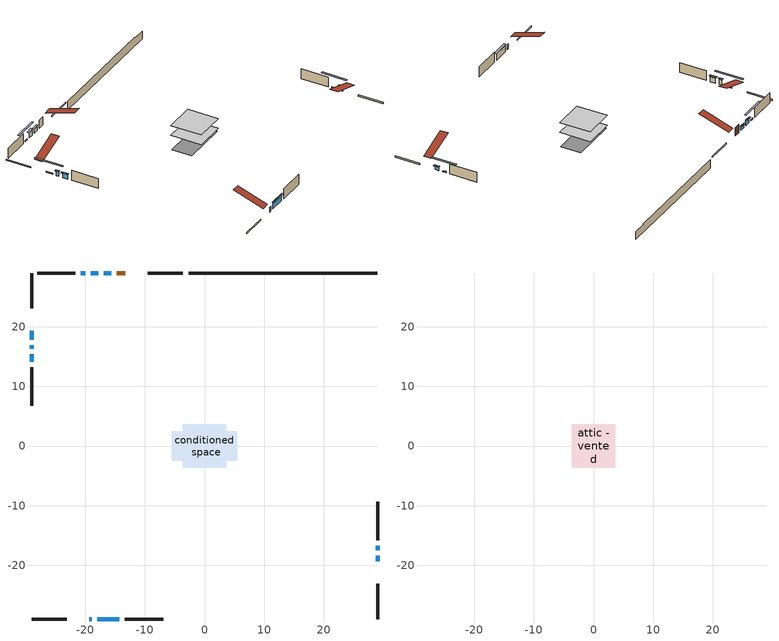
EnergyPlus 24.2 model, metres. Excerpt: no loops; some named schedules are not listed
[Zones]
conditioned space
 floor adiabatic (AdiabaticFloorConstruction): -3.66,-3.66 -3.66,3.66 3.66,3.66 3.66,-3.66 z0.61
 floor foundation (Slab1 construction): -5.49,-2.44 -5.49,2.44 5.49,2.44 5.49,-2.44 z-1.52
 wall outside (RimJoist1 construction): -3.61,29.02 -9.56,29.02 / -29.02,-29.02 -23.07,-29.02 / -29.02,29.02 -29.02,23.07 / 29.02,-29.02 29.02,-23.07 z0.61:0.91
 wall outside (AdiabaticWallConstruction 1): -13.29,29.02 -14.75,29.02 z0.61:2.64
 wall outside (AdiabaticWallConstruction): -19.34,-29.02 -18.88,-29.02 / -17.83,29.02 -19.05,29.02 / -29.02,16.89 -29.02,16.27 / -29.02,15.35 -29.02,14.13 z0.61:1.83; -29.02,19.34 -29.02,17.81 / 29.02,-17.5 29.02,-16.73 / -19.97,29.02 -20.74,29.02 z0.61:0.92; 29.02,-19.34 29.02,-18.42 / -15.68,29.02 -16.9,29.02 z0.61:1.53; -17.95,-29.02 -14.29,-29.02 z0.61:2.13
 wall outside (Wall1 construction): -21.67,29.02 -28.09,29.02 / -13.37,-29.02 -6.94,-29.02 / -29.02,13.2 -29.02,6.78 / 29.02,-15.8 29.02,-9.38 z0.61:3.05
 wall foundation (FoundationWall1 construction): -2.68,29.02,-1.52 -2.68,29.02,0.61 25.85,29.02,0.61 25.85,29.02,0.32 29.02,29.02,0.32 29.02,29.02,-1.52
 window (WindowConstruction 6): -19.34,-29.02 -18.88,-29.02 z0.61:1.83
 window (WindowConstruction 9): -29.02,19.34 -29.02,17.81 z0.61:0.91
 window (WindowConstruction): 29.02,-19.34 29.02,-18.42 z0.61:1.52
 window (WindowConstruction 1): -15.68,29.02 -16.9,29.02 z0.61:1.52
 window (WindowConstruction 2): -17.83,29.02 -19.05,29.02 z0.61:1.83
 window (WindowConstruction 3): -17.95,-29.02 -14.29,-29.02 z0.61:2.13
 window (WindowConstruction 4): -29.02,16.89 -29.02,16.28 z0.61:1.83
 window (WindowConstruction 5): -29.02,15.35 -29.02,14.13 z0.61:1.83
 window (WindowConstruction 7): 29.02,-17.49 29.02,-16.73 z0.61:0.91
 window (WindowConstruction 8): -19.98,29.02 -20.74,29.02 z0.61:0.91
 door (Door): -13.29,29.02 -14.75,29.02 z0.61:2.64
 ceiling adiabatic (AdiabaticFloorConstruction): 3.66,-3.66 3.66,3.66 -3.66,3.66 -3.66,-3.66 z0.61
attic - vented
 floor to conditioned space (Floor1 construction Reversed): -3.66,-3.66 -3.66,3.66 3.66,3.66 3.66,-3.66 z3.05
 roof outside (Roof1 construction): -12.36,29.02,3.05 -12.36,21.89,5.42 -10.48,21.89,5.42 -10.48,29.02,3.05; -20.27,-29.02,3.05 -20.27,-21.89,5.42 -22.14,-21.89,5.42 -22.14,-29.02,3.05; -29.02,20.27,3.05 -21.89,20.27,5.42 -21.89,22.14,5.42 -29.02,22.14,3.05; 29.02,-20.27,3.05 21.89,-20.27,5.42 21.89,-22.14,5.42 29.02,-22.14,3.05
shading: -29.02,15.17 -29.02,21.98 -29.43,21.98 -29.43,15.17 z3.55; 29.02,-18.22 29.02,-19.54 29.43,-19.54 29.43,-18.22 z1.73; -17.1,29.02 -15.48,29.02 -15.48,29.43 -17.1,29.43 z1.73; -19.25,29.02 -17.63,29.02 -17.63,29.43 -19.25,29.43 z2.03; -14.09,-29.02 -18.15,-29.02 -18.15,-29.43 -14.09,-29.43 z2.34; -29.02,16.07 -29.02,17.09 -29.43,17.09 -29.43,16.07 z2.03; -29.02,13.93 -29.02,15.55 -29.43,15.55 -29.43,13.93 z2.03; 29.02,-14.09 29.02,-20.13 29.43,-20.13 29.43,-14.09 z3.55; -23.38,29.02 -17.34,29.02 -17.34,29.43 -23.38,29.43 z3.55
[Building]
Building 1: Terrain=Suburbs
[Site:Location]
Erieau AUT_ON: Latitude {deg}=42.25; Longitude {deg}=-81.9; Time Zone {hr}=-5; Elevation {m}=178; Keep Site Location Information=Yes
[Site:GroundTemperature:Shallow]
5.2292, 3.30147, 3.1471, 4.0619, 7.73432, 11.3896, 14.5586, 16.5661, 16.7366, 15.1039, 12.0157, 8.47254
[Site:WaterMainsTemperature]
Calculation Method=Schedule; Temperature Schedule=mains temperature schedule
[Material] Roughness=Rough; Thermal Absorptance=0.9
Name | Thickness {m} | Conductivity {W/m-K} | Density {kg/m3} | Specific Heat {J/kg-K} | Solar Absorptance | Visible Absorptance
asphalt or fiberglass shingles | 0.00635 | 0.162714 | 1121.4 | 1465.45 | 0.4 | 0.4
ceiling loosefill ins | 0.0846667 | 0.0480833 | 16.02 | 1046.75 | 0.7 | 0.7
ceiling stud and cavity | 0.1397 | 0.103304 | 65.682 | 1177.47 | 0.7 | 0.7
concrete 4.0 in. | 0.1016 | 1.803125 | 2242.8 | 837.4 | 0.7 | 0.7
concrete 8.0 in. | 0.2032 | 1.803125 | 2242.8 | 837.4 | 0.7 | 0.7
door material | 0.04445 | 0.188738 | 512.64 | 1214.23 | 0.7 | 0.7
exterior vertical ins | 0.0313123 | 0.029427 | 32.04 | 1214.23 | 0.7 | 0.7
floor covering | 0.0127 | 0.0433444 | 54.468 | 1339.84 | 0.6 | 0.6
floor rigid ins; wall rigid ins | 0.512978 | 0.029427 | 32.04 | 1214.23 | 0.7 | 0.7
floor stud and cavity | 0.1397 | 1.75129 | 37.0049 | 1207.88 | 0.7 | 0.7
furniture material conditioned space 1 | 0.1524 | 0.115458 | 640.8 | 1214.23 | 0.6 | 0.6
gypsum board | 0.0127 | 0.160291 | 801 | 837.4 | 0.6 | 0.6
gypsum board 1 | 0.0127 | 0.160291 | 801 | 837.4 | 0.7 | 0.7
osb sheathing 0.5 in. | 0.0127 | 0.115458 | 512.64 | 1214.23 | 0.7 | 0.7
osb sheathing 0.75 in. | 0.01905 | 0.115458 | 512.64 | 1214.23 | 0.7 | 0.7
osb sheathing 2.0 in. | 0.0508 | 0.115458 | 512.64 | 1214.23 | 0.7 | 0.7
rim joist stud and cavity | 0.0508 | 0.0451784 | 125.044 | 1163.47 | 0.6 | 0.6
wall stud and cavity | 0.1397 | 0.114486 | 139.0536 | 1170.24 | 0.7 | 0.7
wall stud and cavity 1 | 0.0889 | 0.380278 | 52.3479 | 1209.89 | 0.7 | 0.7
wall stud and cavity 2 | 0.0889 | 0.391764 | 83.0341 | 1211.67 | 0.7 | 0.7
wood siding | 0.0254 | 0.102417 | 544.68 | 1172.36 | 0.4 | 0.4
wood siding 1; wood siding 2; wood siding 3 | 0.0254 | 0.102417 | 544.68 | 1172.36 | 0.7 | 0.7
[WindowMaterial:SimpleGlazingSystem]
Name | U-Factor {W/m2-K} | Solar Heat Gain Coefficient
WindowMaterial | 2.95029 | 0.64
WindowMaterial 1 | 2.93609 | 0.65
WindowMaterial 2 | 2.92076 | 0.67
WindowMaterial 3 | 2.87647 | 0.71
WindowMaterial 4 | 2.96789 | 0.62
WindowMaterial 5 | 2.97868 | 0.61
WindowMaterial 6 | 3.06442 | 0.51
[Construction]
AdiabaticFloorConstruction: floor stud and cavity, floor rigid ins, osb sheathing 0.75 in., floor covering
AdiabaticWallConstruction: wood siding 2, wall rigid ins, wall stud and cavity 1, gypsum board
AdiabaticWallConstruction 1: wood siding 3, wall rigid ins, wall stud and cavity 1, gypsum board
Door: door material
Floor1 construction Reversed: gypsum board, ceiling stud and cavity, ceiling loosefill ins
FoundationWall1 construction: concrete 8.0 in., gypsum board 1
furniture construction conditioned space 1: furniture material conditioned space 1
PartitionWallConstruction: gypsum board, wall stud and cavity 2, gypsum board
RimJoist1 construction: wood siding 1, osb sheathing 2.0 in., rim joist stud and cavity
Roof1 construction: asphalt or fiberglass shingles
Slab1 construction: concrete 4.0 in.
Wall1 construction: wood siding, osb sheathing 0.5 in., wall stud and cavity, gypsum board
WindowConstruction: WindowMaterial
WindowConstruction 1: WindowMaterial 1
WindowConstruction 2; WindowConstruction 5: WindowMaterial 2
WindowConstruction 3: WindowMaterial 3
WindowConstruction 4: WindowMaterial 4
WindowConstruction 6: WindowMaterial 5
WindowConstruction 7; WindowConstruction 8; WindowConstruction 9: WindowMaterial 6
[Zone] Multiplier=1; Part of Total Floor Area=Yes
Name | Volume {m3}
attic - vented | 20.6301
conditioned space | 261
[Space]
Name | Zone | Volume {m3}
attic - vented 1 | attic - vented | 20.6301
conditioned space 1 | conditioned space | 261
[ZoneInfiltration:EffectiveLeakageArea]
infil attic - vented 1: Zone or Space=attic - vented 1; Schedule=Always On Discrete; Effective Air Leakage Area {cm2}=2568.48; Stack Coefficient=0.000165151; Wind Coefficient=8.68281e-06
[ZoneMixing]
whole house fan mix: Zone or Space=attic - vented; Schedule=Always On Continuous; Design Flow Rate Calculation Method=Flow/Zone; Design Flow Rate {m3/s}=0; Source Zone or Space=conditioned space
[SurfaceProperty:ExposedFoundationPerimeter]
Slab1: Exposed Perimeter Calculation Method=TotalExposedPerimeter; Total Exposed Perimeter {m}=31.7
[InternalMass] Zone or ZoneList=conditioned space; Space or SpaceList=conditioned space 1
Name | Construction | Surface Area {m2}
furniture mass conditioned space 1 | furniture construction conditioned space 1 | 42.804
partition wall mass | PartitionWallConstruction | 107.01
[Lights]
interior lighting: Zone or ZoneList or Space or SpaceList=conditioned space 1; Schedule=interior lighting schedule; Design Level Calculation Method=LightingLevel; Lighting Level {W}=343.2; Return Air Fraction=0; Fraction Radiant=0.6; Fraction Visible=0.2; Fraction Replaceable=1
[People]
occupants: Zone or ZoneList or Space or SpaceList=conditioned space 1; Number of People Schedule=occupants schedule; Number of People Calculation Method=People; Number of People=3; Fraction Radiant=0.314171; Sensible Heat Fraction=0.56303; Activity Level Schedule=occupants activity schedule; Carbon Dioxide Generation Rate {m3/s-W}=0; Enable ASHRAE 55 Comfort Warnings=No; Mean Radiant Temperature Calculation Type=EnclosureAveraged
[ElectricEquipment] Zone or ZoneList or Space or SpaceList=conditioned space 1; Design Level Calculation Method=EquipmentLevel
Name | Schedule | Design Level {W} | Fraction Latent | Fraction Radiant | Fraction Lost
clothes dryer | clothes dryer schedule | 140.772 | 0.015 | 0.081 | 0.85
clothes washer | clothes washer schedule | 32.1985 | 0.03 | 0.162 | 0.7
cooking range | cooking range schedule | 215.147 | 0.08 | 0.432 | 0.2
dishwasher | dishwasher schedule | 66.8632 | 0.3 | 0.18 | 0.4
fridge | fridge schedule | 72.9452 | 0 | 0.6 | 0
mech vent house fan | mech vent house fan schedule | 0.95 | 0 | 0 | 1
mech vent house fan cfis | mech vent house fan cfis schedule | 0 | 0 | 0 | 0
misc plug loads | misc plug loads schedule | 494.7 | 0.045 | 0.513 | 0.1
whole house fan | Always On Discrete | 0 | 0 | 0 | 1
[OtherEquipment] Zone or ZoneList or Space or SpaceList=conditioned space 1; Design Level Calculation Method=EquipmentLevel
Name | Fuel Type | Schedule | Design Level {W} | Fraction Latent | Fraction Radiant | Fraction Lost
clothes dryer 1 | Electricity | clothes dryer schedule | 0 | 0.015 | 0.081 | 0.85
cooking range 1 | Electricity | cooking range schedule | 0 | 0.08 | 0.432 | 0.2
general water use latent | None | general water use schedule | 62.594 | 1 | 0 | 0
general water use sensible | None | general water use schedule | -61.6891 | 0 | 0.6 | 0
mech vent house fan latent load | None | Always On Discrete | 0 | 1 | 0 | 0
mech vent house fan sensible load | None | Always On Discrete | 0 | 0 | 0 | 0
water heater energy adjustment1 | NaturalGas | Always On Discrete | 0.01 | 0 | 0 | 1
[ZoneInfiltration:DesignFlowRate] Zone or ZoneList or Space or SpaceList=conditioned space 1; Schedule=Always On Discrete; Design Flow Rate Calculation Method=Flow/Zone; Design Flow Rate {m3/s}=0
infil flow; natural vent flow; whole house fan flow
[AvailabilityManager:Scheduled]
central ac and furnace airloop Availability Manager: Schedule=Always On Discrete
[Foundation:Kiva]
Foundation Kiva 1: Initial Indoor Air Temperature {C}=18; Wall Height Above Grade {m}=0.609996; Wall Depth Below Slab {m}=0.2032; Custom Block Material Name 1=exterior vertical ins; Custom Block Depth 1 {m}=2.13; Custom Block X Position 1 {m}=0.2159; Custom Block Z Position 1 {m}=0
[Foundation:Kiva:Settings]
Soil Conductivity {W/m-K}=0.849921; Soil Density {kg/m3}=1842.3; Soil Specific Heat {J/kg-K}=418.7; Ground Solar Absorptivity=0.9; Ground Thermal Absorptivity=0.9; Ground Surface Roughness {m}=0.03; Far-Field Width {m}=40; Deep-Ground Boundary Condition=ZeroFlux; Deep-Ground Depth {m}=40; Minimum Cell Dimension {m}=0.2; Maximum Cell Growth Coefficient=3; Simulation Timestep=Timestep
[Exterior:Lights]
exterior lighting: Schedule=exterior lighting schedule; Design Level {W}=75.6
[EnergyManagementSystem:GlobalVariable]
central_ac_and_furnace_airloop_Fan_RTF
infil_program_Qfan
infil_program_Qinf
natural_vent_program_Qnv
natural_vent_program_Qwhf
[EnergyManagementSystem:Sensor]
Name | Output:Variable or Output:Meter Index Key | Output:Variable or Output:Meter
airflow_gain | infil flow | Infiltration Sensible Heat Gain Energy
airflow_gain_1 | natural vent flow | Infiltration Sensible Heat Gain Energy
airflow_gain_2 | whole house fan flow | Infiltration Sensible Heat Gain Energy
airflow_loss | infil flow | Infiltration Sensible Heat Loss Energy
airflow_loss_1 | natural vent flow | Infiltration Sensible Heat Loss Energy
airflow_loss_2 | whole house fan flow | Infiltration Sensible Heat Loss Energy
clg_load_cond |  | Cooling:EnergyTransfer:Zone:CONDITIONED SPACE
clg_sp_s; clg_sp_s_1 | cooling setpoint | Schedule Value
clothes_dryer_exhaust_0_sch_s | clothes dryer exhaust 0 schedule | Schedule Value
cool_season | cooling season schedule | Schedule Value
htg_load_cond |  | Heating:EnergyTransfer:Zone:CONDITIONED SPACE
htg_sp_s; htg_sp_s_1 | heating setpoint | Schedule Value
ig_ee_conv | clothes dryer | Electric Equipment Convective Heating Energy
ig_ee_conv_2 | cooking range | Electric Equipment Convective Heating Energy
ig_ee_conv_4 | fridge | Electric Equipment Convective Heating Energy
ig_ee_conv_5 | misc plug loads | Electric Equipment Convective Heating Energy
ig_ee_conv_6 | whole house fan | Electric Equipment Convective Heating Energy
ig_ee_rad | clothes dryer | Electric Equipment Radiant Heating Energy
ig_ee_rad_2 | cooking range | Electric Equipment Radiant Heating Energy
ig_ee_rad_4 | fridge | Electric Equipment Radiant Heating Energy
ig_ee_rad_5 | misc plug loads | Electric Equipment Radiant Heating Energy
ig_ee_rad_6 | whole house fan | Electric Equipment Radiant Heating Energy
ig_lgt_conv | interior lighting | Lights Convective Heating Energy
ig_lgt_rad | interior lighting | Lights Radiant Heating Energy
ig_lgt_vis | interior lighting | Lights Visible Radiation Heating Energy
ig_oe_conv | clothes dryer 1 | Other Equipment Convective Heating Energy
ig_oe_conv_1 | cooking range 1 | Other Equipment Convective Heating Energy
ig_oe_conv_2 | general water use latent | Other Equipment Convective Heating Energy
ig_oe_conv_3 | general water use sensible | Other Equipment Convective Heating Energy
ig_oe_conv_4 | water heater energy adjustment1 | Other Equipment Convective Heating Energy
ig_oe_rad | clothes dryer 1 | Other Equipment Radiant Heating Energy
ig_oe_rad_1 | cooking range 1 | Other Equipment Radiant Heating Energy
ig_oe_rad_2 | general water use latent | Other Equipment Radiant Heating Energy
ig_oe_rad_3 | general water use sensible | Other Equipment Radiant Heating Energy
ig_oe_rad_4 | water heater energy adjustment1 | Other Equipment Radiant Heating Energy
ig_ppl_conv | occupants | People Convective Heating Energy
ig_ppl_rad | occupants | People Radiant Heating Energy
im_conv | furniture mass conditioned space 1 | Surface Inside Face Convection Heat Gain Energy
im_conv_1 | partition wall mass | Surface Inside Face Convection Heat Gain Energy
im_ig | furniture mass conditioned space 1 | Surface Inside Face Internal Gains Radiation Heat Gain Energy
im_ig_1 | partition wall mass | Surface Inside Face Internal Gains Radiation Heat Gain Energy
im_lgt | furniture mass conditioned space 1 | Surface Inside Face Lights Radiation Heat Gain Energy
im_lgt_1 | partition wall mass | Surface Inside Face Lights Radiation Heat Gain Energy
im_sol | furniture mass conditioned space 1 | Surface Inside Face Solar Radiation Heat Gain Energy
im_sol_1 | partition wall mass | Surface Inside Face Solar Radiation Heat Gain Energy
im_surf | furniture mass conditioned space 1 | Surface Inside Face Net Surface Thermal Radiation Heat Gain Energy
im_surf_1 | partition wall mass | Surface Inside Face Net Surface Thermal Radiation Heat Gain Energy
mv_conv | mech vent house fan | Electric Equipment Convective Heating Energy
mv_conv_1 | mech vent house fan cfis | Electric Equipment Convective Heating Energy
mv_conv_2 | mech vent house fan latent load | Other Equipment Convective Heating Energy
mv_conv_3 | mech vent house fan sensible load | Other Equipment Convective Heating Energy
mv_rad | mech vent house fan | Electric Equipment Radiant Heating Energy
mv_rad_1 | mech vent house fan cfis | Electric Equipment Radiant Heating Energy
mv_rad_2 | mech vent house fan latent load | Other Equipment Radiant Heating Energy
mv_rad_3 | mech vent house fan sensible load | Other Equipment Radiant Heating Energy
natural_vent_s | natural vent schedule | Schedule Value
out_pb_s |  | Site Outdoor Air Barometric Pressure
out_wt_s |  | Site Outdoor Air Humidity Ratio
site_vw_s |  | Site Wind Speed
ss_back_out | Window1 | Surface Window Shortwave from Zone Back Out Window Heat Transfer Rate
ss_back_out_1 | Window10 | Surface Window Shortwave from Zone Back Out Window Heat Transfer Rate
ss_back_out_2 | Window2 | Surface Window Shortwave from Zone Back Out Window Heat Transfer Rate
ss_back_out_3 | Window3 | Surface Window Shortwave from Zone Back Out Window Heat Transfer Rate
ss_back_out_4 | Window4 | Surface Window Shortwave from Zone Back Out Window Heat Transfer Rate
ss_back_out_5 | Window5 | Surface Window Shortwave from Zone Back Out Window Heat Transfer Rate
ss_back_out_6 | Window6 | Surface Window Shortwave from Zone Back Out Window Heat Transfer Rate
ss_back_out_7 | Window7 | Surface Window Shortwave from Zone Back Out Window Heat Transfer Rate
ss_back_out_8 | Window8 | Surface Window Shortwave from Zone Back Out Window Heat Transfer Rate
ss_back_out_9 | Window9 | Surface Window Shortwave from Zone Back Out Window Heat Transfer Rate
ss_conv | Door1 | Surface Inside Face Convection Heat Gain Energy
ss_conv_1 | Window1 | Surface Inside Face Convection Heat Gain Energy
ss_conv_10 | Window9 | Surface Inside Face Convection Heat Gain Energy
ss_conv_2 | Window10 | Surface Inside Face Convection Heat Gain Energy
ss_conv_3 | Window2 | Surface Inside Face Convection Heat Gain Energy
ss_conv_4 | Window3 | Surface Inside Face Convection Heat Gain Energy
ss_conv_5 | Window4 | Surface Inside Face Convection Heat Gain Energy
ss_conv_6 | Window5 | Surface Inside Face Convection Heat Gain Energy
ss_conv_7 | Window6 | Surface Inside Face Convection Heat Gain Energy
ss_conv_8 | Window7 | Surface Inside Face Convection Heat Gain Energy
ss_conv_9 | Window8 | Surface Inside Face Convection Heat Gain Energy
ss_ig | Door1 | Surface Inside Face Internal Gains Radiation Heat Gain Energy
ss_ig_1 | Window1 | Surface Inside Face Internal Gains Radiation Heat Gain Energy
ss_ig_10 | Window9 | Surface Inside Face Internal Gains Radiation Heat Gain Energy
ss_ig_2 | Window10 | Surface Inside Face Internal Gains Radiation Heat Gain Energy
ss_ig_3 | Window2 | Surface Inside Face Internal Gains Radiation Heat Gain Energy
ss_ig_4 | Window3 | Surface Inside Face Internal Gains Radiation Heat Gain Energy
ss_ig_5 | Window4 | Surface Inside Face Internal Gains Radiation Heat Gain Energy
ss_ig_6 | Window5 | Surface Inside Face Internal Gains Radiation Heat Gain Energy
ss_ig_7 | Window6 | Surface Inside Face Internal Gains Radiation Heat Gain Energy
ss_ig_8 | Window7 | Surface Inside Face Internal Gains Radiation Heat Gain Energy
ss_ig_9 | Window8 | Surface Inside Face Internal Gains Radiation Heat Gain Energy
ss_lgt | Door1 | Surface Inside Face Lights Radiation Heat Gain Energy
ss_sol | Door1 | Surface Inside Face Solar Radiation Heat Gain Energy
ss_surf | Door1 | Surface Inside Face Net Surface Thermal Radiation Heat Gain Energy
ss_surf_1 | Window1 | Surface Inside Face Net Surface Thermal Radiation Heat Gain Energy
ss_surf_10 | Window9 | Surface Inside Face Net Surface Thermal Radiation Heat Gain Energy
ss_surf_2 | Window10 | Surface Inside Face Net Surface Thermal Radiation Heat Gain Energy
ss_surf_3 | Window2 | Surface Inside Face Net Surface Thermal Radiation Heat Gain Energy
ss_surf_4 | Window3 | Surface Inside Face Net Surface Thermal Radiation Heat Gain Energy
ss_surf_5 | Window4 | Surface Inside Face Net Surface Thermal Radiation Heat Gain Energy
ss_surf_6 | Window5 | Surface Inside Face Net Surface Thermal Radiation Heat Gain Energy
ss_surf_7 | Window6 | Surface Inside Face Net Surface Thermal Radiation Heat Gain Energy
ss_surf_8 | Window7 | Surface Inside Face Net Surface Thermal Radiation Heat Gain Energy
ss_surf_9 | Window8 | Surface Inside Face Net Surface Thermal Radiation Heat Gain Energy
ss_trans_in | Window1 | Surface Window Transmitted Solar Radiation Rate
ss_trans_in_1 | Window10 | Surface Window Transmitted Solar Radiation Rate
ss_trans_in_2 | Window2 | Surface Window Transmitted Solar Radiation Rate
ss_trans_in_3 | Window3 | Surface Window Transmitted Solar Radiation Rate
ss_trans_in_4 | Window4 | Surface Window Transmitted Solar Radiation Rate
ss_trans_in_5 | Window5 | Surface Window Transmitted Solar Radiation Rate
ss_trans_in_6 | Window6 | Surface Window Transmitted Solar Radiation Rate
ss_trans_in_7 | Window7 | Surface Window Transmitted Solar Radiation Rate
ss_trans_in_8 | Window8 | Surface Window Transmitted Solar Radiation Rate
ss_trans_in_9 | Window9 | Surface Window Transmitted Solar Radiation Rate
ss_trans_out | Window1 | Surface Inside Face Initial Transmitted Diffuse Transmitted Out Window Solar Radiation Rate
ss_trans_out_1 | Window10 | Surface Inside Face Initial Transmitted Diffuse Transmitted Out Window Solar Radiation Rate
ss_trans_out_2 | Window2 | Surface Inside Face Initial Transmitted Diffuse Transmitted Out Window Solar Radiation Rate
ss_trans_out_3 | Window3 | Surface Inside Face Initial Transmitted Diffuse Transmitted Out Window Solar Radiation Rate
ss_trans_out_4 | Window4 | Surface Inside Face Initial Transmitted Diffuse Transmitted Out Window Solar Radiation Rate
ss_trans_out_5 | Window5 | Surface Inside Face Initial Transmitted Diffuse Transmitted Out Window Solar Radiation Rate
ss_trans_out_6 | Window6 | Surface Inside Face Initial Transmitted Diffuse Transmitted Out Window Solar Radiation Rate
ss_trans_out_7 | Window7 | Surface Inside Face Initial Transmitted Diffuse Transmitted Out Window Solar Radiation Rate
ss_trans_out_8 | Window8 | Surface Inside Face Initial Transmitted Diffuse Transmitted Out Window Solar Radiation Rate
ss_trans_out_9 | Window9 | Surface Inside Face Initial Transmitted Diffuse Transmitted Out Window Solar Radiation Rate
s_conv | Floor1 | Surface Inside Face Convection Heat Gain Energy
s_conv_1 | FoundationWall1 | Surface Inside Face Convection Heat Gain Energy
s_conv_10 | Wall1:180 | Surface Inside Face Convection Heat Gain Energy
s_conv_11 | Wall1:270 | Surface Inside Face Convection Heat Gain Energy
s_conv_12 | Wall1:90 | Surface Inside Face Convection Heat Gain Energy
s_conv_2 | inferred conditioned ceiling | Surface Inside Face Convection Heat Gain Energy
s_conv_3 | inferred conditioned floor | Surface Inside Face Convection Heat Gain Energy
s_conv_4 | RimJoist1:0 | Surface Inside Face Convection Heat Gain Energy
s_conv_5 | RimJoist1:180 | Surface Inside Face Convection Heat Gain Energy
s_conv_6 | RimJoist1:270 | Surface Inside Face Convection Heat Gain Energy
s_conv_7 | RimJoist1:90 | Surface Inside Face Convection Heat Gain Energy
s_conv_8 | Slab1 | Surface Inside Face Convection Heat Gain Energy
s_conv_9 | Wall1:0 | Surface Inside Face Convection Heat Gain Energy
s_ig | Floor1 | Surface Inside Face Internal Gains Radiation Heat Gain Energy
s_ig_1 | FoundationWall1 | Surface Inside Face Internal Gains Radiation Heat Gain Energy
s_ig_10 | Wall1:180 | Surface Inside Face Internal Gains Radiation Heat Gain Energy
s_ig_11 | Wall1:270 | Surface Inside Face Internal Gains Radiation Heat Gain Energy
s_ig_12 | Wall1:90 | Surface Inside Face Internal Gains Radiation Heat Gain Energy
s_ig_2 | inferred conditioned ceiling | Surface Inside Face Internal Gains Radiation Heat Gain Energy
s_ig_3 | inferred conditioned floor | Surface Inside Face Internal Gains Radiation Heat Gain Energy
s_ig_4 | RimJoist1:0 | Surface Inside Face Internal Gains Radiation Heat Gain Energy
s_ig_5 | RimJoist1:180 | Surface Inside Face Internal Gains Radiation Heat Gain Energy
s_ig_6 | RimJoist1:270 | Surface Inside Face Internal Gains Radiation Heat Gain Energy
s_ig_7 | RimJoist1:90 | Surface Inside Face Internal Gains Radiation Heat Gain Energy
s_ig_8 | Slab1 | Surface Inside Face Internal Gains Radiation Heat Gain Energy
s_ig_9 | Wall1:0 | Surface Inside Face Internal Gains Radiation Heat Gain Energy
s_lgt | Floor1 | Surface Inside Face Lights Radiation Heat Gain Energy
s_lgt_1 | FoundationWall1 | Surface Inside Face Lights Radiation Heat Gain Energy
s_lgt_10 | Wall1:180 | Surface Inside Face Lights Radiation Heat Gain Energy
s_lgt_11 | Wall1:270 | Surface Inside Face Lights Radiation Heat Gain Energy
s_lgt_12 | Wall1:90 | Surface Inside Face Lights Radiation Heat Gain Energy
s_lgt_2 | inferred conditioned ceiling | Surface Inside Face Lights Radiation Heat Gain Energy
s_lgt_3 | inferred conditioned floor | Surface Inside Face Lights Radiation Heat Gain Energy
s_lgt_4 | RimJoist1:0 | Surface Inside Face Lights Radiation Heat Gain Energy
s_lgt_5 | RimJoist1:180 | Surface Inside Face Lights Radiation Heat Gain Energy
s_lgt_6 | RimJoist1:270 | Surface Inside Face Lights Radiation Heat Gain Energy
s_lgt_7 | RimJoist1:90 | Surface Inside Face Lights Radiation Heat Gain Energy
s_lgt_8 | Slab1 | Surface Inside Face Lights Radiation Heat Gain Energy
s_lgt_9 | Wall1:0 | Surface Inside Face Lights Radiation Heat Gain Energy
s_sol | Floor1 | Surface Inside Face Solar Radiation Heat Gain Energy
s_sol_1 | FoundationWall1 | Surface Inside Face Solar Radiation Heat Gain Energy
s_sol_10 | Wall1:180 | Surface Inside Face Solar Radiation Heat Gain Energy
s_sol_11 | Wall1:270 | Surface Inside Face Solar Radiation Heat Gain Energy
s_sol_12 | Wall1:90 | Surface Inside Face Solar Radiation Heat Gain Energy
s_sol_2 | inferred conditioned ceiling | Surface Inside Face Solar Radiation Heat Gain Energy
s_sol_3 | inferred conditioned floor | Surface Inside Face Solar Radiation Heat Gain Energy
s_sol_4 | RimJoist1:0 | Surface Inside Face Solar Radiation Heat Gain Energy
s_sol_5 | RimJoist1:180 | Surface Inside Face Solar Radiation Heat Gain Energy
